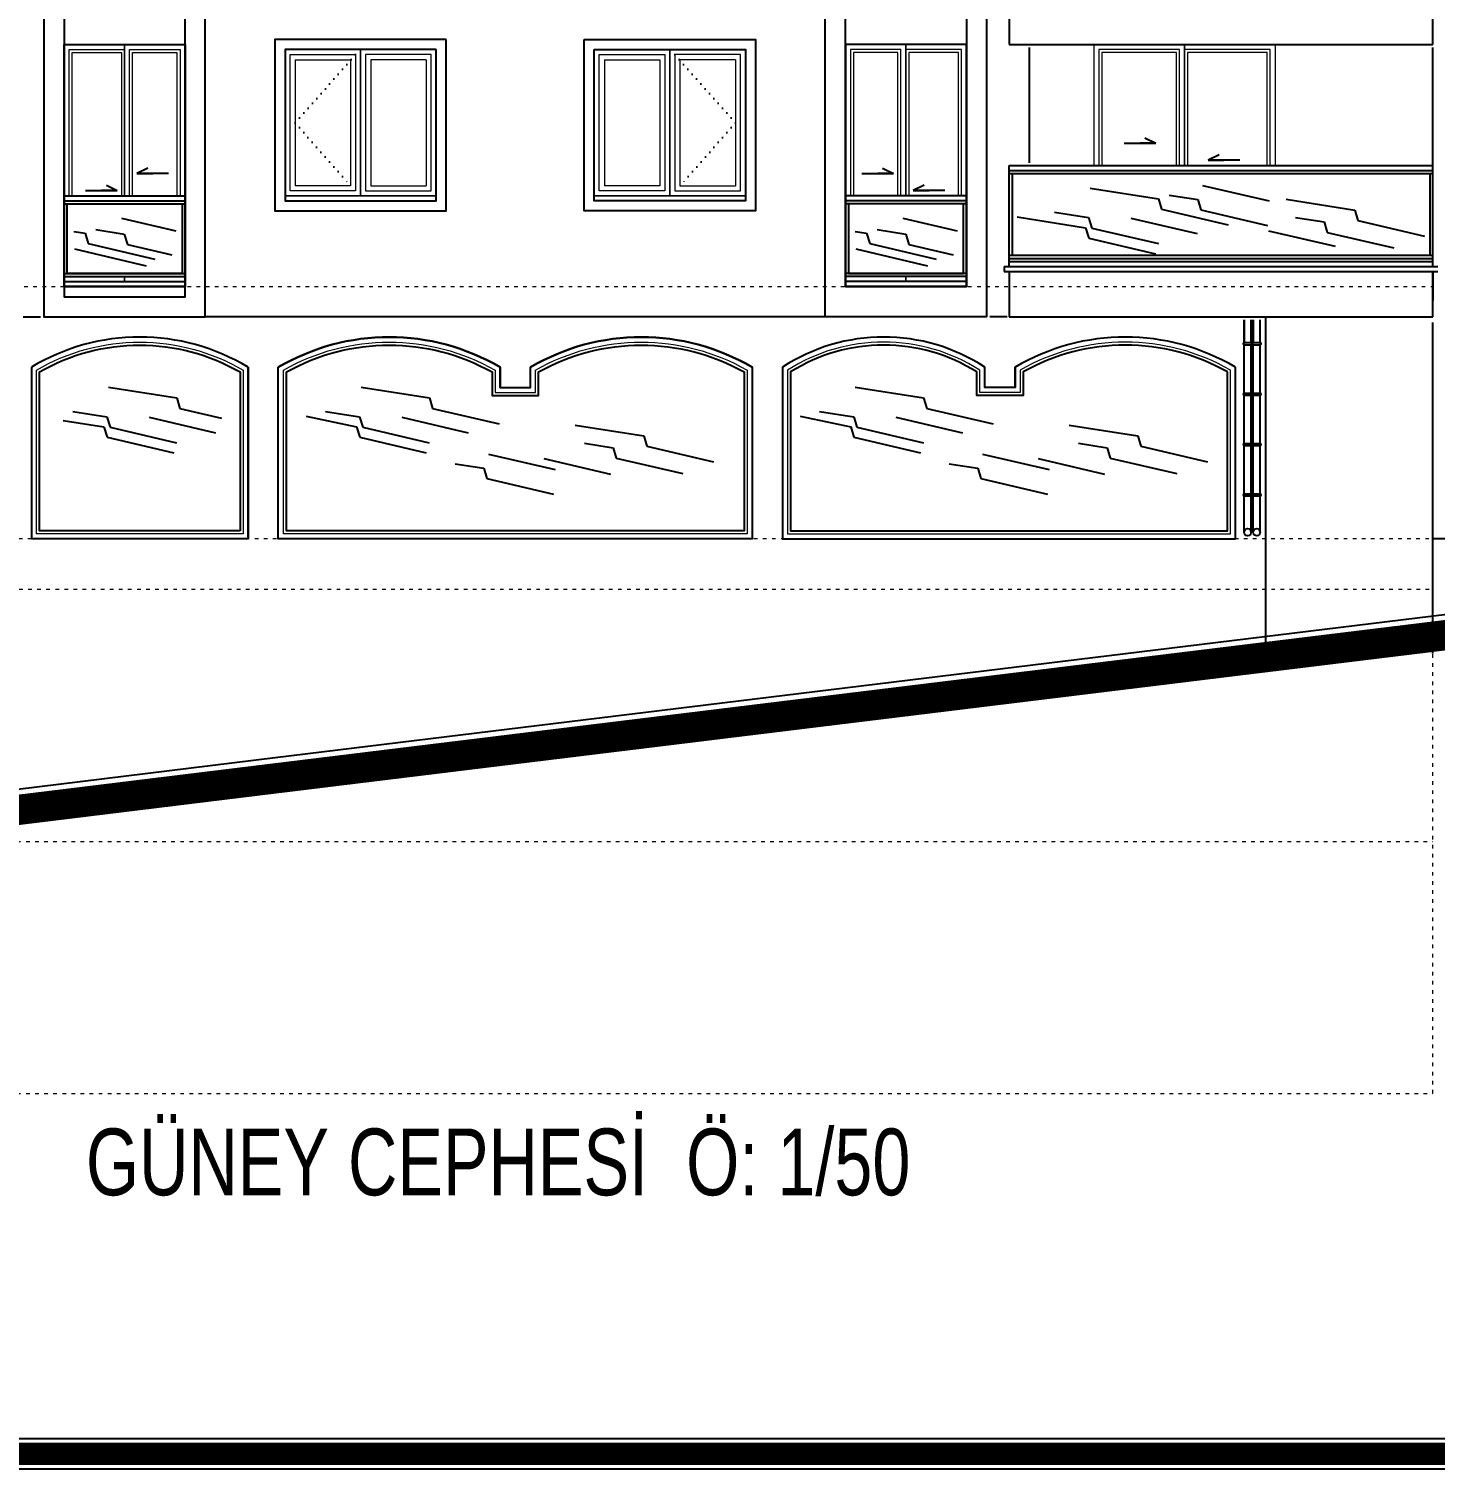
# Model space of a CAD drawing. Extents: x 41749 to 92598, y -24291 to 29432.
# Drawn here: x 82047 to 83442, y -24291 to -22863 of the extents above; entities that cross this region are included whole.
import ezdxf

# ---------------------------------------------------------------- set-up
doc = ezdxf.new("R2010")
doc.units = 0
doc.header["$MEASUREMENT"] = 0
doc.linetypes.add('ACAD_ISO03W100', pattern=[30, 12, -18])
doc.linetypes.add('DOT', pattern=[6.35, 0, -6.35])
for name, color, linetype in [('DUVAR', 6, 'CONTINUOUS'), ('İÇ ÖLÇÜ', 95, 'CONTINUOUS'), ('KOLON', 5, 'CONTINUOUS'), ('MAHAL', 21, 'CONTINUOUS'), ('MERBAS', 231, 'CONTINUOUS'), ('MERDIVEN', 3, 'CONTINUOUS'), ('P', 7, 'DOT'), ('pafta ismi', 4, 'CONTINUOUS'), ('tar', 12, 'CONTINUOUS')]:
    doc.layers.add(name, color=color, linetype=linetype)
doc.layers.add('KAPI-ACILIM1', color=13, linetype='ACAD_ISO03W100', lineweight=20)
doc.layers.add('KAPI-GOR', color=153, linetype='CONTINUOUS', lineweight=15)
doc.styles.add('2', font='swisscl.ttf', dxfattribs={"height": 13})

msp = doc.modelspace()

# ---------------------------------------------------------------- linework, layer by layer
at = {"layer": 'DUVAR'}
for p, q in [((83019.47892, -22833.22794), (83019.47892, -22878.22794)), ((83439.47892, -22878.22794), (83439.47892, -22833.22794)), ((82081.97892, -23113.22794), (82081.97892, -22878.22794)), ((82201.97892, -22878.22794), (82201.97892, -23113.22794)), ((82856.97892, -22878.22794), (82856.97892, -23113.22794)), ((82976.97892, -23113.22794), (82976.97892, -22878.22794)), ((83019.47892, -22878.22794), (83439.47892, -22878.22794)), ((83014.47892, -23098.22794), (83444.47892, -23098.22794)), ((83014.47892, -23098.22794), (83014.47892, -23103.22794)), ((83014.47892, -23103.22794), (83444.47892, -23103.22794)), ((83019.47892, -23103.22794), (83019.47892, -23148.22794)), ((83439.47892, -23103.22794), (83439.47892, -23131.99498)), ((83439.47892, -23148.22794), (83439.47892, -23103.22794)), ((83019.47892, -23148.22794), (83439.47892, -23148.22794)), ((83439.47892, -23481.95072), (83439.47892, -23153.63657))]:
    msp.add_line(p, q, dxfattribs=at)
for points in [[(82061.97892, -21867.72794), (82061.97892, -23148.22794), (82221.97892, -23148.22794), (82221.97892, -21867.72794)], [(82081.97892, -21872.65449), (82081.97892, -23128.22794), (82201.97892, -23128.22794), (82201.97892, -21872.65449)], [(82081.97892, -21872.65449), (82081.97892, -23118.22794), (82201.97892, -23118.22794)], [(82996.97892, -21867.72794), (82996.97892, -23148.22794), (82836.97892, -23148.22794), (82836.97892, -21867.72794), (82836.97892, -21867.72794)], [(82976.97892, -21875.65449), (82976.97892, -23118.22794), (82856.97892, -23118.22794), (82856.97892, -21875.65449)]]:
    msp.add_lwpolyline(points, dxfattribs=at)
for points in [[(82461.10309, -22873.22794), (82291.10309, -22873.22794), (82291.10309, -23043.22794), (82461.10309, -23043.22794)], [(82597.85476, -22873.22794), (82767.85476, -22873.22794), (82767.85476, -23043.22794), (82597.85476, -23043.22794)], [(82451.10309, -22883.22794), (82301.10309, -22883.22794), (82301.10309, -23033.22794), (82451.10309, -23033.22794)], [(82607.85476, -22883.22794), (82757.85476, -22883.22794), (82757.85476, -23033.22794), (82607.85476, -23033.22794)]]:
    msp.add_lwpolyline(points, close=True, dxfattribs=at)
at = {"layer": 'DUVAR', "const_width": 30}
msp.add_lwpolyline([(80927.50486, -23388.22794), (81250.30043, -23388.22794), (81250.30043, -23688.22794), (81618.48757, -23688.22794), (81618.48757, -23688.22794), (82293.64308, -23605.51781), (84069.59169, -23388.22794), (84260.4526, -23388.22794)], dxfattribs=at)
at = {"layer": 'İÇ ÖLÇÜ'}
msp.add_line((84067.16207, -23368.22794), (83439.47892, -23368.22794), dxfattribs=at)
at = {"layer": 'KAPI-ACILIM1', "linetype": 'ACAD_ISO03W100', "ltscale": 0.3}
for p, q in [((81619.47892, -23118.22794), (83439.47892, -23118.22794)), ((83714.71258, -23368.23116), (81136.67768, -23368.23116)), ((83439.47892, -23368.22794), (83439.47892, -23418.22794)), ((81632.37487, -23418.22794), (83439.47892, -23418.22794)), ((83439.47892, -23918.22794), (83439.47892, -23481.95072)), ((81270.30043, -23668.22794), (83439.47892, -23668.22794)), ((81270.30043, -23918.22794), (83439.47892, -23918.22794))]:
    msp.add_line(p, q, dxfattribs=at)
at = {"layer": 'KAPI-GOR'}
for p, q in [((82081.97892, -22878.22794), (82201.97892, -22878.22794)), ((82141.97892, -22878.22794), (82141.97892, -23028.22794)), ((82306.10309, -22888.22794), (82371.10412, -22888.22794)), ((82371.10412, -22888.22794), (82371.10412, -23023.22794)), ((82446.10309, -22888.22794), (82381.10412, -22888.22794)), ((82381.10412, -22888.22794), (82381.10412, -23023.22794)), ((82612.85476, -22888.22794), (82677.85372, -22888.22794)), ((82677.85372, -22888.22794), (82677.85372, -23023.22794)), ((82752.85476, -22888.22794), (82687.85372, -22888.22794)), ((82687.85372, -22888.22794), (82687.85372, -23023.22794)), ((82976.97892, -22878.22794), (82856.97892, -22878.22794)), ((82916.97892, -22878.22794), (82916.97892, -23028.22794)), ((83193.3304, -22878.22794), (83193.3304, -22998.22794)), ((82311.10309, -22893.22794), (82311.10309, -23018.22794)), ((82441.10309, -22893.22794), (82441.10309, -23018.22794)), ((82617.85476, -22893.22794), (82617.85476, -23018.22794)), ((82747.85476, -22893.22794), (82747.85476, -23018.22794)), ((82376.10412, -23028.22794), (82301.10309, -23028.22794)), ((82376.10412, -23028.22794), (82451.10309, -23028.22794)), ((82682.85372, -23028.22794), (82607.85476, -23028.22794)), ((82682.85372, -23028.22794), (82757.85476, -23028.22794)), ((82141.97892, -23108.22794), (82141.97892, -23113.22794)), ((82916.97892, -23108.22794), (82916.97892, -23113.22794))]:
    msp.add_line(p, q, dxfattribs=at)
for points in [[(82141.97892, -23108.22794), (82141.97892, -23113.22794), (82081.97892, -23113.22794), (82081.97892, -22878.22794), (82141.97892, -22878.22794), (82141.97892, -23028.22794)], [(82086.97892, -23028.22794), (82086.97892, -22883.22794), (82141.97892, -22883.22794), (82141.97892, -23028.22794)], [(82089.97892, -23028.22794), (82089.97892, -22886.22794), (82138.97892, -22886.22794), (82138.97892, -23028.22794)], [(82141.97892, -23028.22794), (82141.97892, -22878.22794), (82201.97892, -22878.22794), (82201.97892, -23113.22794), (82141.97892, -23113.22794), (82141.97892, -23108.22794)], [(82146.97892, -23028.22794), (82146.97892, -22883.22794), (82196.97892, -22883.22794), (82196.97892, -23028.22794)], [(82149.97892, -23028.22794), (82149.97892, -22886.22794), (82193.97892, -22886.22794), (82193.97892, -23028.22794)], [(82306.10309, -23023.22794), (82306.10309, -22888.22794), (82306.10309, -22888.22794)], [(82311.10309, -22888.22794), (82371.10412, -22888.22794), (82371.10412, -23023.22794), (82306.10309, -23023.22794), (82306.10309, -22888.22794)], [(82441.10309, -22888.22794), (82381.10412, -22888.22794), (82381.10412, -23023.22794), (82446.10309, -23023.22794), (82446.10309, -22888.22794)], [(82446.10309, -23023.22794), (82446.10309, -22888.22794), (82446.10309, -22888.22794)], [(82612.85476, -23023.22794), (82612.85476, -22888.22794), (82612.85476, -22888.22794)], [(82617.85476, -22888.22794), (82677.85372, -22888.22794), (82677.85372, -23023.22794), (82612.85476, -23023.22794), (82612.85476, -22888.22794)], [(82747.85476, -22888.22794), (82687.85372, -22888.22794), (82687.85372, -23023.22794), (82752.85476, -23023.22794), (82752.85476, -22888.22794)], [(82752.85476, -23023.22794), (82752.85476, -22888.22794), (82752.85476, -22888.22794)], [(82916.97892, -23028.22794), (82916.97892, -22878.22794), (82856.97892, -22878.22794), (82856.97892, -23113.22794), (82916.97892, -23113.22794), (82916.97892, -23108.22794)], [(82911.97892, -23028.22794), (82911.97892, -22883.22794), (82861.97892, -22883.22794), (82861.97892, -23028.22794)], [(82908.97892, -23028.22794), (82908.97892, -22886.22794), (82864.97892, -22886.22794), (82864.97892, -23028.22794)], [(82916.97892, -23108.22794), (82916.97892, -23113.22794), (82976.97892, -23113.22794), (82976.97892, -22878.22794), (82916.97892, -22878.22794), (82916.97892, -23028.22794)], [(82971.97892, -23028.22794), (82971.97892, -22883.22794), (82916.97892, -22883.22794), (82916.97892, -23028.22794)], [(82968.97892, -23028.22794), (82968.97892, -22886.22794), (82919.97892, -22886.22794), (82919.97892, -23028.22794)], [(83193.3304, -22998.22794), (83193.3304, -22878.22794), (83103.3304, -22878.22794), (83103.3304, -22998.22794)], [(83188.3304, -22998.22794), (83188.3304, -22883.22794), (83108.3304, -22883.22794), (83108.3304, -22998.22794)], [(83185.3304, -22998.22794), (83185.3304, -22886.22794), (83111.3304, -22886.22794), (83111.3304, -22998.22794)], [(83283.3304, -22998.22794), (83283.3304, -22878.22794), (83193.3304, -22878.22794), (83193.3304, -22998.22794)], [(83278.3304, -22998.22794), (83278.3304, -22883.22794), (83193.3304, -22883.22794), (83193.3304, -22998.22794)], [(83275.3304, -22998.22794), (83275.3304, -22886.22794), (83196.3304, -22886.22794), (83196.3304, -22998.22794)], [(82311.10309, -22893.22794), (82366.10412, -22893.22794), (82366.10412, -23018.22794), (82311.10309, -23018.22794)], [(82441.10309, -22893.22794), (82386.10412, -22893.22794), (82386.10412, -23018.22794), (82441.10309, -23018.22794)], [(82617.85476, -22893.22794), (82672.85372, -22893.22794), (82672.85372, -23018.22794), (82617.85476, -23018.22794)], [(82747.85476, -22893.22794), (82692.85372, -22893.22794), (82692.85372, -23018.22794), (82747.85476, -23018.22794)], [(82301.10309, -23028.22794), (82301.10309, -23033.22794), (82451.10309, -23033.22794), (82451.10309, -23028.22794)], [(82757.85476, -23028.22794), (82757.85476, -23033.22794), (82607.85476, -23033.22794), (82607.85476, -23028.22794)]]:
    msp.add_lwpolyline(points, dxfattribs=at)
for points in [[(82301.10309, -22883.22794), (82376.10412, -22883.22794), (82376.10412, -23028.22794), (82301.10309, -23028.22794)], [(82301.10309, -23028.22794), (82376.10412, -23028.22794), (82376.10412, -22883.22794), (82301.10309, -22883.22794)], [(82451.10309, -22883.22794), (82376.10412, -22883.22794), (82376.10412, -23028.22794), (82451.10309, -23028.22794)], [(82451.10309, -23028.22794), (82376.10412, -23028.22794), (82376.10412, -22883.22794), (82451.10309, -22883.22794)], [(82607.85476, -22883.22794), (82682.85372, -22883.22794), (82682.85372, -23028.22794), (82607.85476, -23028.22794)], [(82607.85476, -23028.22794), (82682.85372, -23028.22794), (82682.85372, -22883.22794), (82607.85476, -22883.22794)], [(82757.85476, -22883.22794), (82682.85372, -22883.22794), (82682.85372, -23028.22794), (82757.85476, -23028.22794)], [(82757.85476, -23028.22794), (82682.85372, -23028.22794), (82682.85372, -22883.22794), (82757.85476, -22883.22794)], [(82306.10309, -23028.22794), (82306.10309, -23028.22794)], [(82446.10309, -23028.22794), (82446.10309, -23028.22794)], [(82612.85476, -23028.22794), (82612.85476, -23028.22794)], [(82752.85476, -23028.22794), (82752.85476, -23028.22794)]]:
    msp.add_lwpolyline(points, close=True, dxfattribs=at)
for points in [[(82259.47892, -23363.22794), (82054.52349, -23363.22794), (82054.52349, -23201.09646, -0.2719472032), (82259.47892, -23201.09646), (82259.47892, -23363.22794)], [(82299.47892, -23201.09646, -0.2654145586), (82509.47892, -23201.09646), (82509.47892, -23223.22794), (82549.47892, -23223.22794), (82549.47892, -23201.09646, -0.2654145586), (82759.47892, -23201.09646), (82759.47892, -23363.22794), (82299.47892, -23363.22794)], [(83238.82073, -23201.09646, 0.2672287755), (83030.24642, -23201.09646), (83030.24642, -23223.22794), (82990.24642, -23223.22794), (82990.24642, -23201.09646, 0.2921727188), (82799.47892, -23201.09646), (82799.47892, -23363.22794), (83238.82073, -23363.22794)]]:
    msp.add_lwpolyline(points, format="xyb", close=True, dxfattribs=at)
at = {"layer": 'KOLON'}
for p, q in [((83039.47892, -22995.59727), (83039.47892, -22881.12994)), ((82041.56173, -23148.22794), (82058.73127, -23148.22794)), ((82836.97892, -23148.22794), (82221.97892, -23148.22794)), ((83017.39612, -23148.22794), (83000.22658, -23148.22794)), ((83273.82073, -23485.59166), (83273.82073, -23148.22794)), ((82049.52349, -23198.22794), (82049.52349, -23368.22794)), ((82264.47892, -23368.22794), (82264.47892, -23198.22794)), ((82264.47892, -23198.22794), (82264.47892, -23368.22794)), ((82514.47892, -23218.22794), (82514.47892, -23198.22794)), ((82514.47892, -23198.22794), (82514.47892, -23218.22794)), ((82544.47892, -23218.22794), (82544.47892, -23198.22794)), ((82544.47892, -23218.22794), (82544.47892, -23198.22794)), ((82794.47892, -23198.22794), (82794.47892, -23368.22794)), ((82995.24642, -23218.22794), (82995.24642, -23198.22794)), ((82995.24642, -23218.22794), (82995.24642, -23198.22794)), ((83025.24642, -23218.22794), (83025.24642, -23198.22794)), ((83025.24642, -23198.22794), (83025.24642, -23218.22794)), ((83243.82073, -23368.22794), (83243.82073, -23198.22794)), ((82514.47892, -23218.22794), (82544.47892, -23218.22794)), ((83025.24642, -23218.22794), (82995.24642, -23218.22794)), ((82264.47892, -23368.22794), (82049.52349, -23368.22794)), ((82291.29811, -23585.51781), (81619.47892, -23668.22794))]:
    msp.add_line(p, q, dxfattribs=at)
for points in [[(82294.47892, -23198.22794, -0.2727272733), (82514.47892, -23198.22794), (82514.47892, -23218.22794), (82544.47892, -23218.22794), (82544.47892, -23198.22794, -0.2727272733), (82764.47892, -23198.22794), (82764.47892, -23368.22794), (82294.47892, -23368.22794)], [(83243.82073, -23198.22794, 0.2745061864), (83025.24642, -23198.22794), (83025.24642, -23218.22794), (82995.24642, -23218.22794), (82995.24642, -23198.22794, 0.2988531609), (82794.47892, -23198.22794), (82794.47892, -23368.22794), (83243.82073, -23368.22794)]]:
    msp.add_lwpolyline(points, format="xyb", close=True, dxfattribs=at)
msp.add_lwpolyline([(84260.4526, -23368.22794), (84067.24673, -23368.22794), (82291.29811, -23585.51781)], dxfattribs=at)
for centre, radius, start, end in [((82157.00121, -23375.75226), 207.52433, 58.80822722, 121.19177278), ((82404.47892, -23384.8946), 216.66667, 59.48976253, 120.51023747), ((82654.47892, -23384.8946), 216.66667, 59.48976254, 120.51023746), ((82894.86267, -23351.17621), 182.94828, 56.7221166, 123.2778834), ((83134.53357, -23382.28931), 214.06137, 59.30011251, 120.69988749)]:
    msp.add_arc(centre, radius, start, end, dxfattribs=at)
at = {"layer": 'MAHAL'}
for p, q in [((83133.44403, -22975.94255), (83164.82209, -22975.94255)), ((83164.82209, -22975.94255), (83149.13306, -22975.94255)), ((83153.99778, -22970.67767), (83164.82209, -22975.94255)), ((83227.45222, -22987.58281), (83216.6279, -22992.84768)), ((82165.10982, -23000.67767), (82154.28551, -23005.94255)), ((82185.66357, -23005.94255), (82154.28551, -23005.94255)), ((82154.28551, -23005.94255), (82169.97454, -23005.94255)), ((82873.29428, -23005.94255), (82904.67234, -23005.94255)), ((82904.67234, -23005.94255), (82888.98331, -23005.94255)), ((82893.84803, -23000.67767), (82904.67234, -23005.94255)), ((83019.47892, -23098.22794), (83019.47892, -22998.22794)), ((83019.47892, -22998.22794), (83439.47892, -22998.22794)), ((83019.47892, -23003.22794), (83439.47892, -23003.22794)), ((83019.47892, -23006.22794), (83439.47892, -23006.22794)), ((83022.47892, -23087.22794), (83022.47892, -23006.22794)), ((83248.00597, -22992.84768), (83216.6279, -22992.84768)), ((83216.6279, -22992.84768), (83232.31694, -22992.84768)), ((83436.47892, -23006.22794), (83436.47892, -23087.22794)), ((83439.47892, -23098.22794), (83439.47892, -22998.22794)), ((82123.93758, -23017.58281), (82134.76189, -23022.84768)), ((82935.02027, -23017.58281), (82924.19596, -23022.84768)), ((82081.97892, -23028.22794), (82201.97892, -23028.22794)), ((82081.97892, -23033.22794), (82201.97892, -23033.22794)), ((82103.38383, -23022.84768), (82134.76189, -23022.84768)), ((82134.76189, -23022.84768), (82119.07286, -23022.84768)), ((82976.97892, -23028.22794), (82856.97892, -23028.22794)), ((82976.97892, -23033.22794), (82856.97892, -23033.22794)), ((82955.57402, -23022.84768), (82924.19596, -23022.84768)), ((82924.19596, -23022.84768), (82939.88499, -23022.84768)), ((82081.97892, -23036.22794), (82201.97892, -23036.22794)), ((82976.97892, -23036.22794), (82856.97892, -23036.22794)), ((83439.47892, -23087.22794), (83019.47892, -23087.22794)), ((83019.47892, -23090.22794), (83439.47892, -23090.22794)), ((82081.97892, -23105.22794), (82201.97892, -23105.22794)), ((82976.97892, -23105.22794), (82856.97892, -23105.22794)), ((83019.47892, -23093.22794), (83439.47892, -23093.22794)), ((82081.97892, -23108.22794), (82201.97892, -23108.22794)), ((82976.97892, -23108.22794), (82856.97892, -23108.22794))]:
    msp.add_line(p, q, dxfattribs=at)
for points in [[(82084.97892, -23036.22794), (82198.97892, -23036.22794), (82198.97892, -23105.22794), (82084.97892, -23105.22794)], [(82973.97892, -23036.22794), (82859.97892, -23036.22794), (82859.97892, -23105.22794), (82973.97892, -23105.22794)]]:
    msp.add_lwpolyline(points, close=True, dxfattribs=at)
at = {"layer": 'MERBAS'}
for points in [[(77072.0777, -24290.68394), (77072.0777, -21390.68394), (87681.83095, -21390.68394), (87681.83095, -24290.68394)], [(77077.0777, -24285.68394), (77077.0777, -21395.68394), (87676.83095, -21395.68394), (87676.83095, -24285.68394)], [(77097.0777, -24265.68394), (77097.0777, -21415.68394), (87656.83095, -21415.68394), (87656.83095, -24265.68394)], [(77102.0777, -24260.68394), (77102.0777, -21420.68394), (87651.83095, -21420.68394), (87651.83095, -24260.68394)]]:
    msp.add_lwpolyline(points, close=True, dxfattribs=at)
at = {"layer": 'MERBAS', "const_width": 20}
msp.add_lwpolyline([(77087.0777, -24275.68394), (77087.0777, -21405.68394), (87666.83095, -21405.68394), (87666.83095, -24275.68394)], close=True, dxfattribs=at)
at = {"layer": 'MERDIVEN', "ltscale": 0.6}
for p, q in [((82081.97892, -22843.22794), (82081.97892, -22878.22794)), ((82976.97892, -22843.22794), (82976.97892, -22878.22794)), ((82081.97892, -22878.22794), (82201.97892, -22878.22794)), ((82976.97892, -22878.22794), (82856.97892, -22878.22794)), ((83439.47892, -23090.50906), (83439.47892, -22881.12994))]:
    msp.add_line(p, q, dxfattribs=at)
for points in [[(82201.97892, -23118.22794), (82081.97892, -23118.22794), (82081.97892, -23113.22794), (82201.97892, -23113.22794)], [(82856.97892, -23118.22794), (82976.97892, -23118.22794), (82976.97892, -23113.22794), (82856.97892, -23113.22794)]]:
    msp.add_lwpolyline(points, close=True, dxfattribs=at)
at = {"layer": 'P'}
for points in [[(82371.10412, -22888.22794), (82311.10309, -22955.72794), (82366.10412, -23018.22794)], [(82687.85372, -22888.22794), (82747.85476, -22955.72794), (82692.85372, -23018.22794)]]:
    msp.add_lwpolyline(points, dxfattribs=at)
at = {"layer": 'tar'}
for p, q in [((83099.54023, -23020.46264), (83167.43189, -23031.13493)), ((83211.09102, -23017.86334), (83277.08714, -23033.29585)), ((83167.43189, -23031.13493), (83170.56217, -23041.44349)), ((83177.96743, -23027.48686), (83206.30729, -23031.94177)), ((83206.30729, -23031.94177), (83209.43756, -23042.25034)), ((83294.21329, -23031.67465), (83362.10495, -23042.34693)), ((83064.20341, -23044.45955), (83098.14924, -23049.79569)), ((83170.56217, -23041.44349), (83236.55828, -23056.876)), ((83209.43756, -23042.25034), (83275.43368, -23057.68284)), ((83362.10495, -23042.34693), (83365.23523, -23052.6555)), ((82113.40355, -23061.66095), (82141.74341, -23066.11586)), ((82138.91274, -23050.25688), (82192.84655, -23062.86874)), ((82888.40355, -23061.66095), (82916.74341, -23066.11586)), ((82913.91274, -23050.25688), (82967.84655, -23062.86874)), ((83027.3012, -23049.19055), (83095.19286, -23059.86284)), ((83095.19286, -23059.86284), (83098.32313, -23070.1714)), ((83098.14924, -23049.79569), (83101.27952, -23060.10426)), ((83101.27952, -23060.10426), (83167.27563, -23075.53677)), ((83139.92278, -23050.28392), (83205.91889, -23065.71642)), ((83276.55988, -23062.79273), (83342.55599, -23078.22523)), ((83303.32895, -23049.67111), (83331.66881, -23054.12601)), ((83331.66881, -23054.12601), (83334.79908, -23064.43458)), ((83365.23523, -23052.6555), (83431.23134, -23068.08801)), ((82091.74757, -23063.56093), (82102.86802, -23065.30902)), ((82102.86802, -23065.30902), (82105.99829, -23075.61758)), ((82105.99829, -23075.61758), (82171.99441, -23091.05009)), ((82141.74341, -23066.11586), (82144.87368, -23076.42443)), ((82144.87368, -23076.42443), (82188.87492, -23086.71366)), ((82866.74757, -23063.56093), (82877.86802, -23065.30902)), ((82877.86802, -23065.30902), (82880.99829, -23075.61758)), ((82880.99829, -23075.61758), (82946.99441, -23091.05009)), ((82916.74341, -23066.11586), (82919.87368, -23076.42443)), ((82919.87368, -23076.42443), (82963.87492, -23086.71366)), ((83098.32313, -23070.1714), (83164.31925, -23085.60391)), ((83334.79908, -23064.43458), (83400.7952, -23079.86709)), ((82092.18726, -23080.90361), (82163.34952, -23097.54417)), ((82867.18726, -23080.90361), (82938.34951, -23097.54417)), ((83252.34284, -23173.77424), (83252.34284, -23151.30014)), ((83252.34284, -23151.30014), (83252.34284, -23173.77424)), ((83259.34284, -23173.77424), (83259.34284, -23151.30014)), ((83259.34284, -23173.77424), (83259.34284, -23151.30014)), ((83261.34284, -23173.77424), (83261.34284, -23151.30014)), ((83261.34284, -23151.30014), (83261.34284, -23173.77424)), ((83268.34284, -23173.77424), (83268.34284, -23151.30014)), ((83268.34284, -23173.77424), (83268.34284, -23151.30014)), ((83252.34284, -23173.77424), (83259.34284, -23173.77424)), ((83252.34284, -23223.77424), (83252.34284, -23175.77424)), ((83252.34284, -23175.77424), (83259.34284, -23175.77424)), ((83259.34284, -23223.77424), (83259.34284, -23175.77424)), ((83259.34284, -23223.77424), (83259.34284, -23175.77424)), ((83261.34284, -23173.77424), (83268.34284, -23173.77424)), ((83261.34284, -23223.77424), (83261.34284, -23175.77424)), ((83261.34284, -23175.77424), (83268.34284, -23175.77424)), ((83268.34284, -23223.77424), (83268.34284, -23175.77424)), ((83268.34284, -23223.77424), (83268.34284, -23175.77424)), ((82125.91476, -23217.92431), (82193.80642, -23228.5966)), ((82376.49226, -23217.92431), (82444.38392, -23228.5966)), ((82866.50962, -23217.92431), (82934.40129, -23228.5966)), ((82193.80642, -23228.5966), (82196.9367, -23238.90516)), ((82444.38392, -23228.5966), (82447.5142, -23238.90516)), ((82934.40129, -23228.5966), (82937.53156, -23238.90516)), ((83252.34284, -23223.77424), (83259.34284, -23223.77424)), ((83252.34284, -23225.77424), (83259.34284, -23225.77424)), ((83252.34284, -23273.77424), (83252.34284, -23225.77424)), ((83259.34284, -23273.77424), (83259.34284, -23225.77424)), ((83261.34284, -23223.77424), (83268.34284, -23223.77424)), ((83261.34284, -23225.77424), (83268.34284, -23225.77424)), ((83261.34284, -23273.77424), (83261.34284, -23225.77424)), ((83268.34284, -23273.77424), (83268.34284, -23225.77424)), ((82090.57794, -23241.92122), (82124.52377, -23247.25736)), ((82124.52377, -23247.25736), (82127.65405, -23257.56593)), ((82166.29731, -23247.74559), (82232.29342, -23263.17809)), ((82196.9367, -23238.90516), (82238.24439, -23248.56454)), ((82322.06004, -23246.65222), (82372.14489, -23257.32451)), ((82341.15544, -23241.92122), (82375.10127, -23247.25736)), ((82375.10127, -23247.25736), (82378.23155, -23257.56593)), ((82416.87481, -23247.74559), (82482.87092, -23263.17809)), ((82447.5142, -23238.90516), (82513.51031, -23254.33767)), ((82812.0774, -23246.65222), (82862.16225, -23257.32451)), ((82831.1728, -23241.92122), (82865.11864, -23247.25736)), ((82865.11864, -23247.25736), (82868.24891, -23257.56593)), ((82906.89217, -23247.74559), (82972.88829, -23263.17809)), ((82937.53156, -23238.90516), (83003.52768, -23254.33767)), ((82081.01246, -23250.94944), (82121.56739, -23257.32451)), ((82121.56739, -23257.32451), (82124.69766, -23267.63307)), ((82127.65405, -23257.56593), (82193.65016, -23272.99844)), ((82372.14489, -23257.32451), (82375.27516, -23267.63307)), ((82378.23155, -23257.56593), (82444.22766, -23272.99844)), ((82588.96638, -23255.46549), (82656.85804, -23266.13778)), ((82862.16225, -23257.32451), (82865.29253, -23267.63307)), ((82868.24891, -23257.56593), (82934.24503, -23272.99844)), ((83078.98374, -23255.46549), (83146.87541, -23266.13778)), ((82124.69766, -23267.63307), (82190.69378, -23283.06558)), ((82375.27516, -23267.63307), (82441.27128, -23283.06558)), ((82598.08204, -23273.46195), (82626.4219, -23277.91686)), ((82656.85804, -23266.13778), (82659.98832, -23276.44635)), ((82659.98832, -23276.44635), (82725.98443, -23291.87885)), ((82865.29253, -23267.63307), (82931.28864, -23283.06558)), ((83088.09941, -23273.46195), (83116.43926, -23277.91686)), ((83146.87541, -23266.13778), (83150.00568, -23276.44635)), ((83150.00568, -23276.44635), (83216.0018, -23291.87885)), ((83252.34284, -23273.77424), (83259.34284, -23273.77424)), ((83252.34284, -23273.77424), (83259.34284, -23273.77424)), ((83252.34284, -23297.27868), (83252.34284, -23275.77424)), ((83252.34284, -23275.77424), (83259.34284, -23275.77424)), ((83252.34284, -23275.77424), (83259.34284, -23275.77424)), ((83252.34284, -23323.77424), (83252.34284, -23275.77424)), ((83259.34284, -23297.27868), (83259.34284, -23275.77424)), ((83259.34284, -23323.77424), (83259.34284, -23275.77424)), ((83261.34284, -23273.77424), (83268.34284, -23273.77424)), ((83261.34284, -23273.77424), (83268.34284, -23273.77424)), ((83261.34284, -23297.27868), (83261.34284, -23275.77424)), ((83261.34284, -23275.77424), (83268.34284, -23275.77424)), ((83261.34284, -23275.77424), (83268.34284, -23275.77424)), ((83261.34284, -23323.77424), (83261.34284, -23275.77424)), ((83268.34284, -23297.27868), (83268.34284, -23275.77424)), ((83268.34284, -23323.77424), (83268.34284, -23275.77424)), ((82502.96385, -23284.18132), (82568.95997, -23299.61382)), ((82557.92386, -23288.64292), (82623.91997, -23304.07543)), ((82626.4219, -23277.91686), (82629.55217, -23288.22543)), ((82629.55217, -23288.22543), (82695.54829, -23303.65793)), ((82992.98122, -23284.18132), (83058.97733, -23299.61382)), ((83047.94122, -23288.64292), (83113.93733, -23304.07543)), ((83116.43926, -23277.91686), (83119.56954, -23288.22543)), ((83119.56954, -23288.22543), (83185.56565, -23303.65793)), ((82469.84026, -23293.80484), (82498.18012, -23298.25975)), ((82498.18012, -23298.25975), (82501.31039, -23308.56832)), ((82959.85762, -23293.80484), (82988.19748, -23298.25975)), ((82988.19748, -23298.25975), (82991.32775, -23308.56832)), ((82501.31039, -23308.56832), (82567.30651, -23324.00082)), ((82991.32775, -23308.56832), (83057.32387, -23324.00082)), ((83252.34284, -23323.77424), (83259.34284, -23323.77424)), ((83252.34284, -23361.68519), (83252.34284, -23325.77424)), ((83252.34284, -23325.77424), (83259.34284, -23325.77424)), ((83259.34284, -23361.68519), (83259.34284, -23325.77424)), ((83261.34284, -23323.77424), (83268.34284, -23323.77424)), ((83261.34284, -23361.68519), (83261.34284, -23325.77424)), ((83261.34284, -23325.77424), (83268.34284, -23325.77424)), ((83268.34284, -23361.68519), (83268.34284, -23325.77424))]:
    msp.add_line(p, q, dxfattribs=at)
for points in [[(82256.47892, -23360.22794), (82057.52349, -23360.22794), (82057.52349, -23202.83959, -0.2675137205), (82256.47892, -23202.83959), (82256.47892, -23360.22794)], [(82302.47892, -23202.83959, -0.2608985716), (82506.47892, -23202.83959), (82506.47892, -23226.22794), (82552.47892, -23226.22794), (82552.47892, -23202.83959, -0.2608985716), (82756.47892, -23202.83959), (82756.47892, -23360.22794), (82302.47892, -23360.22794)], [(83235.82073, -23202.83959, 0.2627347404), (83033.24642, -23202.83959), (83033.24642, -23226.22794), (82987.24642, -23226.22794), (82987.24642, -23202.83959, 0.2880555855), (82802.47892, -23202.83959), (82802.47892, -23360.22794), (83235.82073, -23360.22794)]]:
    msp.add_lwpolyline(points, format="xyb", close=True, dxfattribs=at)
for centre in [(83255.84284, -23361.68519), (83264.84284, -23361.68519)]:
    msp.add_circle(centre, 3.5, dxfattribs=at)
for centre, start, end in [((83252.34284, -23174.77424), 90, 270), ((83259.34284, -23174.77424), 270, 90), ((83261.34284, -23174.77424), 90, 270), ((83268.34284, -23174.77424), 270, 90), ((83252.34284, -23224.77424), 90, 270), ((83259.34284, -23224.77424), 270, 90), ((83261.34284, -23224.77424), 90, 270), ((83268.34284, -23224.77424), 270, 90), ((83252.34284, -23274.77424), 90, 270), ((83252.34284, -23274.77424), 90, 270), ((83259.34284, -23274.77424), 270, 90), ((83259.34284, -23274.77424), 270, 90), ((83261.34284, -23274.77424), 90, 270), ((83261.34284, -23274.77424), 90, 270), ((83268.34284, -23274.77424), 270, 90), ((83268.34284, -23274.77424), 270, 90), ((83252.34284, -23324.77424), 90, 270), ((83259.34284, -23324.77424), 270, 90), ((83261.34284, -23324.77424), 90, 270), ((83268.34284, -23324.77424), 270, 90)]:
    msp.add_arc(centre, 1, start, end, dxfattribs=at)

# ---------------------------------------------------------------- texts
at = {"layer": 'pafta ismi', "style": '2'}
msp.add_text('GÜNEY CEPHESİ  Ö: 1/50', height=66.15, dxfattribs=at).set_placement((82103.65851, -24019.12447))

doc.saveas('drawing.dxf')
